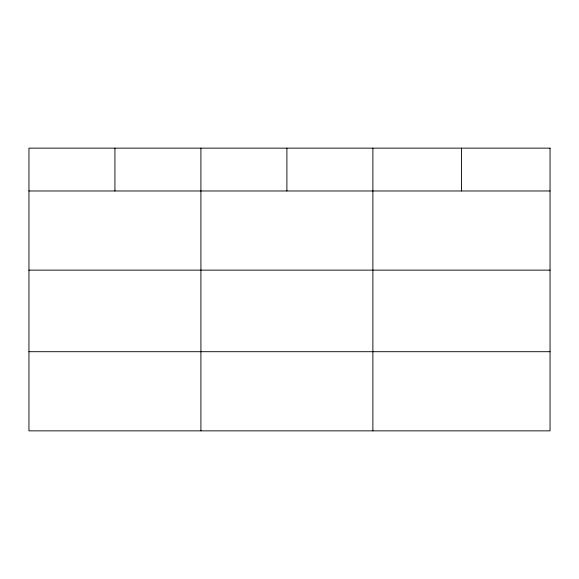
<?xml version="1.0" encoding="UTF-8"?>
<svg xmlns="http://www.w3.org/2000/svg" width="579" height="579" viewBox="0 0 579 579"><rect width="100%" height="100%" fill="white"/><g stroke="black" fill="none" stroke-linecap="round" stroke-linejoin="round"><path stroke-width="0.87" d="M28.95 190.976L550.05 190.976M28.95 270.14L550.05 270.14M28.95 351.699L550.05 351.699M461.463 148.144L461.463 190.976M372.876 148.144L372.876 430.856M286.894 148.144L286.894 190.976M200.913 148.144L200.913 430.856M114.932 148.144L114.932 190.976M550.05 148.144L28.95 148.144L28.95 430.856L550.05 430.856L550.05 148.144"/></g></svg>
